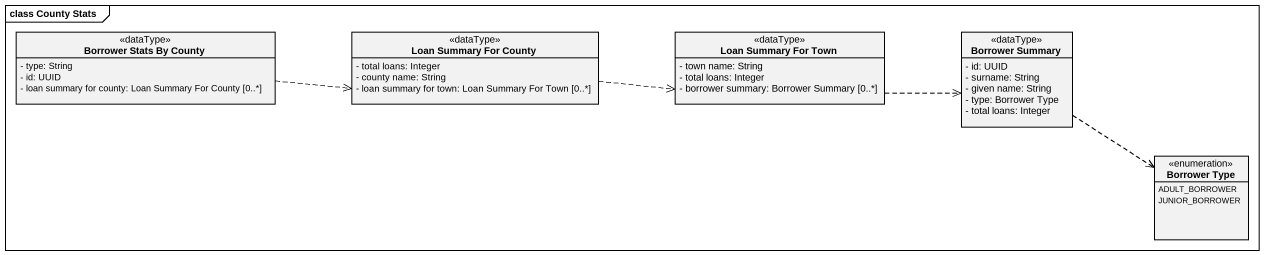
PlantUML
@startuml
mainframe class County Stats
hide circle
hide empty members
skinparam classAttributeIconSize 0
class "Borrower Stats By County" as Borrower_Stats_By_County <<dataType>> {
  - type: String
  - id: UUID
  - loan summary for county: Loan Summary For County [0..*]
}
class "Loan Summary For County" as Loan_Summary_For_County <<dataType>> {
  - total loans: Integer
  - county name: String
  - loan summary for town: Loan Summary For Town [0..*]
}
class "Loan Summary For Town" as Loan_Summary_For_Town <<dataType>> {
  - town name: String
  - total loans: Integer
  - borrower summary: Borrower Summary [0..*]
}
class "Borrower Summary" as Borrower_Summary <<dataType>> {
  - id: UUID
  - surname: String
  - given name: String
  - type: Borrower Type
  - total loans: Integer
}
enum "Borrower Type" as Borrower_Type {
  ADULT_BORROWER
  JUNIOR_BORROWER
}
Borrower_Stats_By_County .right.> Loan_Summary_For_County
Loan_Summary_For_County .right.> Loan_Summary_For_Town
Loan_Summary_For_Town .right.> Borrower_Summary
Borrower_Summary ..> Borrower_Type
@enduml
